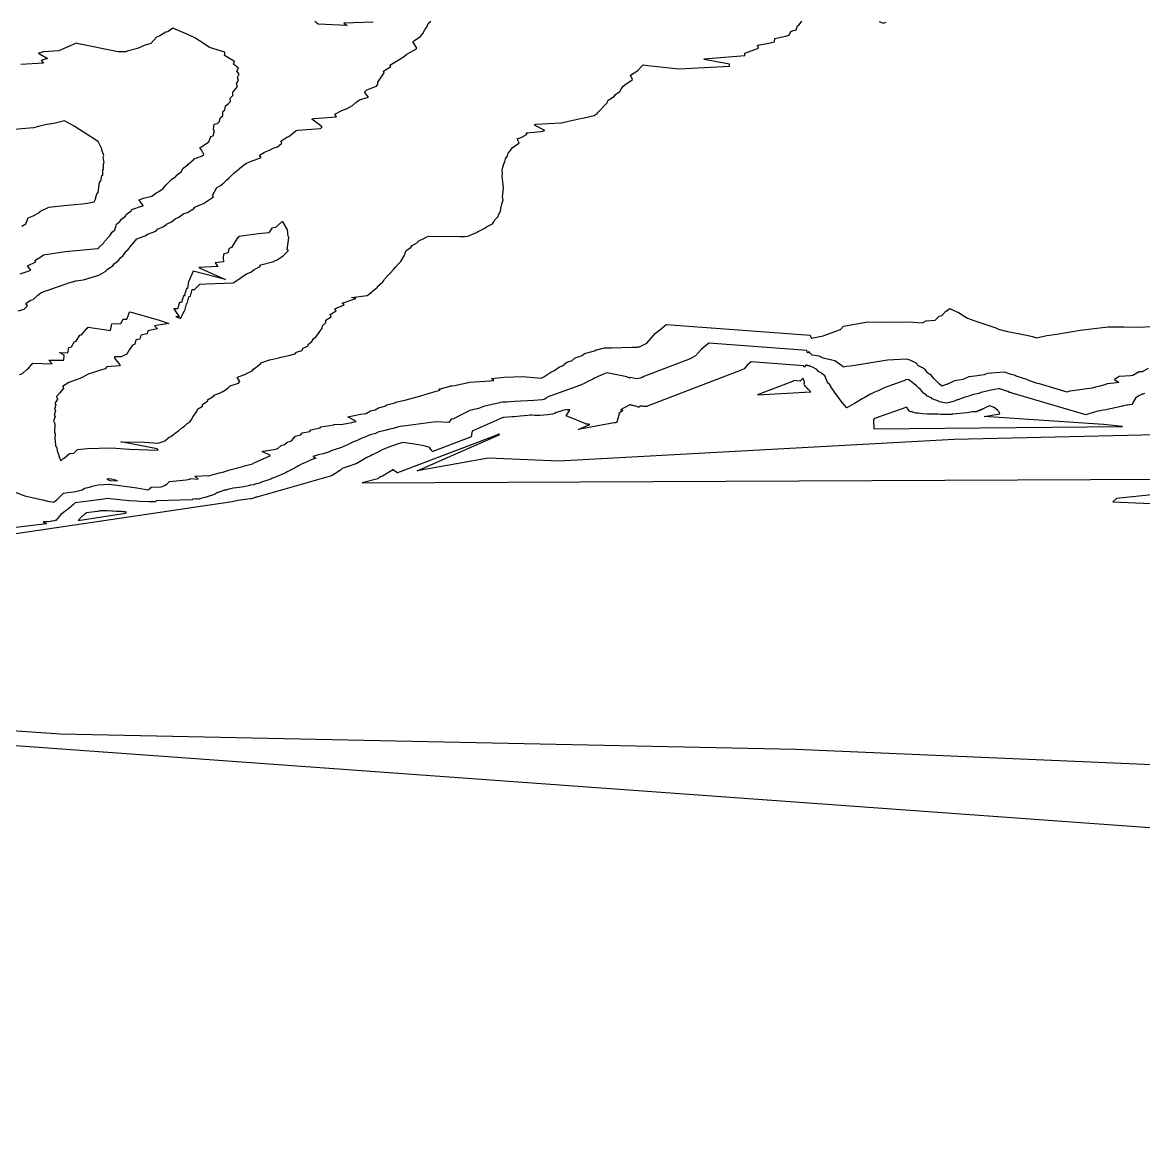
# Model space of a CAD drawing. Header units: metres. Extents: x 706349 to 713144, y 2649082 to 2655455.
# Drawn here: x 709469 to 709945.7, y 2651751.2 to 2652222.5 of the extents above; entities that cross this region are included whole.
import ezdxf

# ---------------------------------------------------------------- set-up
doc = ezdxf.new("R2010")
doc.units = ezdxf.units.M
for name, color, linetype in [('C-TINN-BNDY', 110, 'Continuous'), ('C-TOPO-MAJR', 9, 'Continuous'), ('C-TOPO-MINR', 8, 'Continuous')]:
    doc.layers.add(name, color=color, linetype=linetype)

msp = doc.modelspace()

# ---------------------------------------------------------------- linework, layer by layer
at = {"layer": 'C-TINN-BNDY', "color": 110, "linetype": 'Continuous', "lineweight": -3, "flags": 128}
msp.add_lwpolyline([(711728.46, 2651751.17), (708979.69, 2651949.91), (708929.32, 2651947.51), (708885.34, 2651947.43), (708874.67, 2651947.66), (708843.96, 2651948.59), (708750.59, 2651952.81), (708602.72, 2651984.46), (708602.72, 2651984.46), (708572.24, 2651992.37), (708416.46, 2652027.77), (708356.42, 2652045.45), (708246.65, 2652079.09), (708217.24, 2652087.73), (708207.61, 2652091.07), (708086.04, 2652137.92), (707999.16, 2652180.02), (707920.32, 2652215.72), (707870.46, 2652235.47), (707845.27, 2652247.2), (707845.05, 2652247.32), (707705.16, 2652328.1)], dxfattribs=at)
at = {"layer": 'C-TOPO-MAJR', "color": 9, "linetype": 'Continuous', "lineweight": -3, "elevation": -10, "flags": 128}
msp.add_lwpolyline([(709467.96, 2652115.57), (709470.96, 2652116.51), (709472.56, 2652117.14), (709471.19, 2652119.04), (709474.68, 2652120.67), (709474.3, 2652121.19), (709477.2, 2652123.11), (709477.38, 2652123.2), (709477.95, 2652123.62), (709487.19, 2652125.04), (709501.02, 2652126.31), (709501.4, 2652126.66), (709501.45, 2652126.73), (709503.53, 2652128.8), (709503.9, 2652129.25), (709505.39, 2652131.02), (709506.08, 2652131.79), (709507.2, 2652133.28), (709508.23, 2652134.34), (709509.01, 2652136.68), (709510.4, 2652137.86), (709511.05, 2652138.75), (709512.74, 2652140.15), (709513.16, 2652140.84), (709515.25, 2652142.43), (709515.47, 2652142.89), (709519.68, 2652144.38), (709520.28, 2652144.55), (709520.36, 2652144.61), (709519.85, 2652145.17), (709518.56, 2652146.91), (709518.62, 2652147.11), (709520.45, 2652147.71), (709524.01, 2652148.64), (709526.19, 2652150.14), (709527.05, 2652150.55), (709528.89, 2652151.89), (709530.05, 2652153.39), (709531.42, 2652154.66), (709532.55, 2652155.78), (709534.02, 2652156.76), (709534.82, 2652157.72), (709536.54, 2652158.97), (709537.29, 2652160.51), (709539.28, 2652161.87), (709539.65, 2652162.39), (709541.79, 2652164.08), (709541.95, 2652164.41), (709545.06, 2652165.61), (709545.93, 2652166.22), (709546.05, 2652166.32), (709545.09, 2652168.32), (709544.46, 2652169.16), (709544.49, 2652169.23), (709545.12, 2652169.59), (709547.85, 2652171.49), (709548.23, 2652171.77), (709549.09, 2652173.99), (709550.15, 2652174.32), (709550.61, 2652176.42), (709550.21, 2652177.01), (709550.56, 2652179.18), (709551.89, 2652179.54), (709552.69, 2652180.15), (709553.22, 2652182.03), (709554.22, 2652182.72), (709554.19, 2652184.57), (709555.1, 2652185.31), (709555.37, 2652187.02), (709556.44, 2652187.82), (709557.4, 2652188.81), (709557.37, 2652190.34), (709558.45, 2652191.38), (709558.42, 2652192.83), (709559.48, 2652193.94), (709560.45, 2652195.22), (709560.06, 2652196.49), (709560.87, 2652197.81), (709560.45, 2652199.08), (709561.09, 2652200.42), (709560.17, 2652201.8), (709560.89, 2652203.08), (709558.74, 2652204.79), (709559.17, 2652205.89), (709554.92, 2652208.42), (709554.98, 2652209.11), (709555.04, 2652209.79), (709548.53, 2652211.78), (709546.22, 2652213.37), (709542.28, 2652215.92), (709539.57, 2652217.17), (709532.97, 2652220.05), (709530.87, 2652218.48), (709529.89, 2652218.29), (709527.47, 2652216.8), (709525.93, 2652216.16), (709523.65, 2652213.55), (709520.77, 2652212.69), (709519.19, 2652211.93), (709517.98, 2652211.36), (709513.58, 2652210.22), (709513.1, 2652209.95), (709513.1, 2652209.95), (709509.7, 2652210.02), (709492.87, 2652213.39), (709491.77, 2652213.65), (709491.58, 2652213.57), (709488.34, 2652212.07), (709487.34, 2652211.73), (709484.42, 2652210.45), (709477.89, 2652209.94), (709475.88, 2652209.36), (709479.7, 2652207.15), (709476.94, 2652206.36), (709477.93, 2652205.23), (709468.3, 2652204.6)], dxfattribs=at)
at = {"layer": 'C-TOPO-MAJR', "color": 9, "linetype": 'Continuous', "lineweight": -3, "flags": 128}
msp.add_lwpolyline([(709946.1, 2652064.6), (709945.53, 2652064.45), (709945.07, 2652064.34), (709943.72, 2652063.72), (709942.28, 2652062.65), (709940.66, 2652060.01), (709939.86, 2652059.85), (709939.79, 2652059.81), (709939.68, 2652059.81), (709938.91, 2652059.74), (709938.44, 2652059.74), (709937.15, 2652059.4), (709936.88, 2652059.35), (709936.57, 2652059.28), (709934.26, 2652058.71), (709933.49, 2652058.57), (709932.36, 2652058.29), (709931.42, 2652058.12), (709930.31, 2652057.91), (709929.77, 2652057.78), (709928.5, 2652057.58), (709927.26, 2652057.33), (709927.07, 2652057.29), (709925.74, 2652057.04), (709924.7, 2652056.71), (709924.68, 2652056.71), (709924.4, 2652056.62), (709923.78, 2652056.43), (709922.9, 2652056.16), (709922.01, 2652055.87), (709921.13, 2652055.56), (709889.86, 2652064.78), (709889.64, 2652064.81), (709889.05, 2652065.05), (709888.84, 2652065.1), (709888.63, 2652065.16), (709887.94, 2652065.46), (709887.11, 2652065.8), (709886.95, 2652065.86), (709885.91, 2652066.22), (709884.53, 2652066.63), (709884.52, 2652066.63), (709884.36, 2652066.67), (709884.03, 2652066.62), (709883.98, 2652066.6), (709880.83, 2652066.02), (709878.43, 2652065.55), (709876.54, 2652065.16), (709875.6, 2652064.71), (709872.84, 2652064.07), (709871.38, 2652063.49), (709870.43, 2652063.25), (709869.68, 2652063.05), (709869.06, 2652062.88), (709868.52, 2652062.71), (709866.77, 2652062.04), (709866.4, 2652061.92), (709866.13, 2652061.79), (709865.89, 2652061.66), (709865.67, 2652061.54), (709863.65, 2652060.99), (709863.53, 2652060.94), (709861.69, 2652060.62), (709858.86, 2652061.1), (709858.72, 2652061.27), (709858.56, 2652061.46), (709855.82, 2652062.37), (709855.53, 2652062.77), (709853.72, 2652063.57), (709853.32, 2652064.15), (709852.08, 2652064.82), (709851.52, 2652065.57), (709850.82, 2652066.4), (709850.09, 2652066.98), (709849.17, 2652067.86), (709847.9, 2652068.94), (709847.61, 2652069.23), (709846.01, 2652070.41), (709845.97, 2652070.45), (709845.65, 2652070.66), (709844.48, 2652070.42), (709844.16, 2652070.16), (709838.52, 2652068.24), (709835.33, 2652067.07), (709833.13, 2652065.92), (709831, 2652065.03), (709829.64, 2652064.37), (709826.89, 2652062.8), (709826.06, 2652062.35), (709822.83, 2652060.48), (709822.51, 2652060.28), (709819.58, 2652058.54), (709817.72, 2652060.75), (709815.77, 2652063.15), (709815.79, 2652063.22), (709814.12, 2652065.37), (709814.16, 2652065.47), (709814.15, 2652065.59), (709812.76, 2652067.51), (709812.72, 2652067.65), (709812.67, 2652067.81), (709812.09, 2652068.59), (709811.78, 2652068.96), (709811.34, 2652069.44), (709810.16, 2652072.22), (709809.57, 2652072.66), (709808.72, 2652073.25), (709807.46, 2652074.06), (709806.78, 2652074.82), (709805.19, 2652075.66), (709803.8, 2652076.35), (709803.73, 2652076.37), (709803.49, 2652076.38), (709803.37, 2652076.36), (709803.3, 2652076.45), (709803.17, 2652076.42), (709803.04, 2652076.37), (709802.93, 2652076.47), (709802.82, 2652076.59), (709802.7, 2652076.72), (709802.56, 2652076.67), (709802.42, 2652076.62), (709802.29, 2652076.83), (709801.32, 2652075.89), (709801.18, 2652076.13), (709801.05, 2652076.44), (709778.83, 2652078.11), (709778.05, 2652077.43), (709777.17, 2652076.76), (709775.81, 2652075.23), (709774.6, 2652074.59), (709734.98, 2652059.48), (709734.71, 2652059.31), (709734.41, 2652059.18), (709734.08, 2652059.11), (709733.71, 2652059.1), (709733.27, 2652059.16), (709732.78, 2652059.28), (709731.73, 2652059.28), (709731.14, 2652058.79), (709730.73, 2652058.91), (709730.26, 2652059.08), (709729.76, 2652059.28), (709729.26, 2652059.42), (709728.99, 2652059.47), (709728.51, 2652059.58), (709728.29, 2652059.63), (709727.89, 2652059.74), (709727.75, 2652059.76), (709727.59, 2652059.8), (709727.39, 2652059.88), (709727.32, 2652059.89), (709723.3, 2652057.73), (709723.89, 2652057.6), (709724.24, 2652057.46), (709722.62, 2652056.11), (709722.89, 2652055.82), (709722.34, 2652055.24), (709722.5, 2652054.92), (709722.26, 2652054.57), (709722.28, 2652054.24), (709722.16, 2652053.99), (709722.01, 2652053.65), (709722.01, 2652053.47), (709721.93, 2652053.19), (709721.96, 2652053.04), (709721.99, 2652052.94), (709721.76, 2652052.7), (709721.77, 2652052.61), (709721.79, 2652052.54), (709721.52, 2652052.36), (709721.47, 2652052.3), (709721.06, 2652052.18), (709720.55, 2652052.13), (709705.31, 2652049.4), (709710.23, 2652051.55), (709709.47, 2652051.59), (709708.47, 2652051.68), (709708.49, 2652051.72), (709708.48, 2652051.75), (709700.13, 2652055.21), (709701.76, 2652057.78), (709700.38, 2652057.66), (709699.33, 2652057.52), (709698.56, 2652057.38), (709697.92, 2652057.22), (709695.56, 2652056.39), (709695.54, 2652056.37), (709695.52, 2652056.36), (709695.51, 2652056.34), (709695.49, 2652056.33), (709695.46, 2652056.33), (709695.37, 2652056.31), (709695.33, 2652056.3), (709695.28, 2652056.3), (709695.29, 2652056.26), (709695.31, 2652056.17), (709695.36, 2652056.13), (709694.35, 2652055.91), (709694.33, 2652055.91), (709692.4, 2652055.64), (709692.34, 2652055.66), (709690.64, 2652055.47), (709689.14, 2652055.36), (709688.95, 2652055.38), (709688.66, 2652055.37), (709687.28, 2652055.38), (709686.84, 2652055.37), (709685.59, 2652055.43), (709684.92, 2652055.4), (709683.9, 2652055.33), (709682.25, 2652055.17), (709680.68, 2652055.04), (709678.12, 2652054.81), (709677.18, 2652054.74), (709673.5, 2652054.4), (709673.43, 2652054.4), (709673.18, 2652054.34), (709672.93, 2652054.28), (709672.91, 2652054.26), (709660.21, 2652048.67), (709660.12, 2652047.97), (709659.98, 2652047.29), (709659.89, 2652046.66), (709659.52, 2652046.1), (709643.49, 2652040), (709643.39, 2652040.02), (709643.28, 2652040.07), (709643.18, 2652040.17), (709643.11, 2652040.31), (709642.98, 2652040.46), (709642.86, 2652040.64), (709642.69, 2652040.83), (709642.18, 2652041.57), (709641.75, 2652041.8), (709641.13, 2652042.05), (709640.28, 2652042.29), (709639.11, 2652042.55), (709637.25, 2652042.85), (709634.63, 2652043.27), (709630.76, 2652043.8), (709628.36, 2652043.09), (709628.08, 2652042.96), (709625.85, 2652042.2), (709624.05, 2652041.58), (709623.3, 2652041.22), (709621.92, 2652040.65), (709620.92, 2652040.16), (709619.83, 2652039.63), (709619, 2652039.14), (709617.66, 2652038.55), (709617.02, 2652038.13), (709615.45, 2652037.43), (709611.23, 2652034.88), (709609.84, 2652034.41), (709608.31, 2652033.92), (709606.64, 2652033.38), (709604.99, 2652032.72), (709604.38, 2652032.16), (709604.23, 2652032.13), (709603.76, 2652031.79), (709603.71, 2652031.77), (709603.64, 2652031.74), (709602.1, 2652030.65), (709601.77, 2652030.54), (709600.34, 2652029.6), (709568.64, 2652020.55), (709568.63, 2652020.53), (709568.61, 2652020.52), (709568.57, 2652020.52), (709568.53, 2652020.53), (709568.47, 2652020.55), (709568.39, 2652020.59), (709568.16, 2652020.51), (709568.16, 2652020.51), (709568.15, 2652020.5), (709568.14, 2652020.5), (709567.95, 2652020.44), (709567.38, 2652020.16), (709567.32, 2652020.15), (709567.26, 2652020.13), (709566.31, 2652019.93), (709566.21, 2652019.91), (709566.1, 2652019.88), (709566, 2652019.87), (709565.91, 2652019.85), (709560.6, 2652019.16), (709558.21, 2652018.59), (709435.42, 2652000.47)], dxfattribs=at)
msp.add_lwpolyline([(709496.29, 2652013.96), (709496.13, 2652013.78), (709495.59, 2652013.45), (709495.42, 2652013.28), (709495.23, 2652013.1), (709495.01, 2652012.92), (709494.77, 2652012.74), (709494.52, 2652012.55), (709494.23, 2652012.35), (709493.93, 2652012.13), (709492.63, 2652010.61), (709512.85, 2652013.8), (709513.23, 2652014.17), (709513.09, 2652014.25), (709512.46, 2652014.27), (709512.21, 2652014.34), (709511.67, 2652014.38), (709510.93, 2652014.45), (709510.3, 2652014.47), (709509.29, 2652014.52), (709508.8, 2652014.55), (709507.44, 2652014.64), (709507.03, 2652014.65), (709504.92, 2652014.75), (709504.77, 2652014.76), (709503.5, 2652014.8), (709503.45, 2652014.8), (709503.36, 2652014.8), (709503.25, 2652014.78), (709503.14, 2652014.78), (709502.97, 2652014.79), (709502.83, 2652014.81), (709502.39, 2652014.74), (709502.1, 2652014.67), (709501.88, 2652014.7), (709501.52, 2652014.61), (709501.3, 2652014.62), (709500.94, 2652014.55), (709496.29, 2652013.96)], close=True, dxfattribs=at)
at = {"layer": 'C-TOPO-MINR', "color": 8, "linetype": 'Continuous', "lineweight": -3, "flags": 128}
for points, elevation in [([(709467.21, 2652099.81), (709469.77, 2652100.48), (709471.2, 2652102), (709470.49, 2652102.92), (709472.38, 2652104.4), (709473.59, 2652104.68), (709475.56, 2652106.48), (709476.74, 2652107.47), (709478.76, 2652108.34), (709479.56, 2652108.49), (709483.41, 2652109.92), (709485.11, 2652110.52), (709488.24, 2652111.56), (709491.71, 2652112.56), (709494.97, 2652112.96), (709500.11, 2652114.58), (709501.52, 2652115), (709504.41, 2652116.75), (709504.74, 2652117.23), (709507.36, 2652118.94), (709508.08, 2652119.91), (709509.78, 2652121.17), (709510.77, 2652122.54), (709511.85, 2652123.42), (709513.14, 2652125.16), (709513.75, 2652125.71), (709515.39, 2652127.77), (709515.66, 2652128.04), (709517.6, 2652130.42), (709517.6, 2652130.42), (709517.61, 2652130.44), (709521.82, 2652132), (709522.21, 2652132.39), (709525.64, 2652133.77), (709526.42, 2652134.5), (709529.12, 2652135.66), (709530.3, 2652136.67), (709532.3, 2652137.65), (709533.95, 2652138.91), (709535.43, 2652139.67), (709537.68, 2652141.18), (709539.24, 2652141.61), (709542.13, 2652143.45), (709541.85, 2652143.77), (709545.2, 2652145.14), (709546.26, 2652145.67), (709546.38, 2652145.83), (709549.32, 2652147.69), (709550.25, 2652148.27), (709549.81, 2652148.94), (709551.7, 2652152.26), (709553.24, 2652153.14), (709554.58, 2652154.24), (709555.91, 2652155.49), (709556.78, 2652156.32), (709558.36, 2652157.8), (709558.91, 2652158.37), (709560.96, 2652160.04), (709561.22, 2652160.35), (709563.54, 2652162.18), (709563.62, 2652162.23), (709564.2, 2652162.68), (709566.65, 2652163.68), (709567.48, 2652163.9), (709570.44, 2652165.06), (709569.85, 2652166.02), (709571.85, 2652167.25), (709574.1, 2652168.11), (709575.61, 2652169.08), (709577.41, 2652169.61), (709579.32, 2652171.17), (709578.91, 2652172), (709581.41, 2652173.73), (709582.28, 2652174.03), (709585.19, 2652176.33), (709585.28, 2652176.41), (709585.35, 2652176.48), (709586.05, 2652176.68), (709595.78, 2652177.4), (709596.37, 2652178.03), (709592.02, 2652181.35), (709592.91, 2652181.6), (709602.55, 2652182.36), (709601.82, 2652183.54), (709604.79, 2652185.05), (709607.04, 2652185.92), (709609.29, 2652187.21), (709610.77, 2652188.46), (709612.33, 2652189.63), (709616.2, 2652190.7), (709614.43, 2652192.77), (709615.38, 2652193.88), (709619.54, 2652195.35), (709620.04, 2652196.17), (709620.14, 2652197.03), (709622.81, 2652201.06), (709622.56, 2652201.78), (709625.62, 2652203.75), (709625.18, 2652204.3), (709628.76, 2652206.39), (709631.41, 2652208.13), (709632.24, 2652208.87), (709632.31, 2652208.96), (709632.4, 2652209.05), (709636.59, 2652211.31), (709636.54, 2652211.84), (709635.05, 2652214.3), (709635.37, 2652214.64), (709638.26, 2652216.46), (709638.71, 2652217.11), (709639.3, 2652217.83), (709640.29, 2652219.58), (709640.97, 2652220.45), (709641.57, 2652222.04), (709642.63, 2652222.98)], -8), ([(709467.74, 2652072.79), (709469.01, 2652073.17), (709470.8, 2652074.94), (709471.36, 2652075.11), (709473.01, 2652077.14), (709473.09, 2652077.16), (709473.42, 2652077.58), (709481.69, 2652077.29), (709480.18, 2652078.82), (709486.53, 2652078.84), (709486.8, 2652080.92), (709484.71, 2652082.12), (709488.24, 2652081.92), (709488.72, 2652084.21), (709489.85, 2652084.46), (709491.09, 2652086.76), (709491.81, 2652086.99), (709493.35, 2652089.44), (709493.81, 2652089.6), (709494.16, 2652089.69), (709496.21, 2652092.21), (709496.3, 2652092.24), (709496.98, 2652092.93), (709506.42, 2652091.5), (709506.71, 2652092.88), (709506.98, 2652094.24), (709510.8, 2652094.47), (709511.78, 2652096.31), (709513.35, 2652096.27), (709514.27, 2652098.48), (709514.09, 2652098.61), (709514.74, 2652099.39), (709527.16, 2652095.86), (709531.27, 2652094.51), (709525.19, 2652093.44), (709526.38, 2652092.17), (709522.28, 2652091.37), (709522.02, 2652090.01), (709519.3, 2652089.5), (709518.94, 2652087.83), (709517.16, 2652087.47), (709516.77, 2652085.6), (709515.72, 2652085.29), (709514.56, 2652083.44), (709513.31, 2652081.39), (709512.88, 2652081.21), (709510.98, 2652080.22), (709508.12, 2652080.27), (709508.17, 2652079.74), (709510.45, 2652076.84), (709510.55, 2652076.57), (709510.53, 2652076.56), (709510.39, 2652076.46), (709504.86, 2652075.95), (709504.12, 2652075.21), (709501.36, 2652074.35), (709498.76, 2652073.47), (709496.97, 2652072.87), (709494.42, 2652071.42), (709493.44, 2652071.04), (709489.07, 2652069.5), (709489.01, 2652069.48), (709488.7, 2652069.29), (709485.98, 2652067.7), (709486.44, 2652067.28), (709486.65, 2652067.02), (709484.88, 2652065.01), (709483.51, 2652063.36), (709483.85, 2652062.21), (709482.78, 2652060.43), (709483.16, 2652059.79), (709482.67, 2652057.94), (709482.98, 2652057.32), (709482.54, 2652055.47), (709482.87, 2652054.86), (709482.22, 2652053.07), (709482.5, 2652052.46), (709482.8, 2652051.96), (709482.6, 2652047.97), (709482.9, 2652047.46), (709482.75, 2652045.42), (709482.94, 2652044.64), (709482.98, 2652042.53), (709483.24, 2652042.19), (709483.5, 2652041.92), (709483.89, 2652039.74), (709484.08, 2652039.55), (709484.8, 2652037.26), (709484.86, 2652037.19), (709485.26, 2652036.1), (709486.32, 2652037.08), (709486.72, 2652037.15), (709488.96, 2652039.1), (709490.81, 2652039.31), (709492.34, 2652040.92), (709496.63, 2652041.23), (709506.76, 2652041.5), (709514.46, 2652041.06), (709526.21, 2652040.54), (709526.6, 2652040.66), (709526.66, 2652040.71), (709526.31, 2652041.13), (709510.89, 2652044.18), (709520.76, 2652043.9), (709526.76, 2652043.6), (709529.28, 2652044.4), (709529.6, 2652044.54), (709531.44, 2652046.16), (709532.03, 2652046.41), (709532.67, 2652046.76), (709534.45, 2652048.26), (709535.31, 2652048.79), (709536.7, 2652050.12), (709537.83, 2652050.8), (709539.02, 2652051.93), (709540.32, 2652052.81), (709541.03, 2652053.79), (709541.43, 2652054.74), (709543.25, 2652057.11), (709543.49, 2652057.96), (709545.5, 2652059.28), (709545.59, 2652059.97), (709547.78, 2652061.49), (709547.68, 2652062.02), (709550.44, 2652063.64), (709550.33, 2652063.92), (709552.8, 2652064.79), (709554.23, 2652065.47), (709554.32, 2652065.58), (709556.6, 2652067.28), (709556.89, 2652067.55), (709557.25, 2652067.86), (709560.8, 2652069.11), (709561.4, 2652069.73), (709560.29, 2652071.43), (709561.11, 2652071.92), (709563.53, 2652072.79), (709564.89, 2652073.45), (709566.65, 2652074.3), (709567.27, 2652075.03), (709570.17, 2652077.32), (709570.54, 2652077.73), (709574.03, 2652078.94), (709574.03, 2652078.95), (709574.17, 2652078.99), (709578.05, 2652079.81), (709578.33, 2652080.05), (709582.24, 2652080.83), (709584.97, 2652081.54), (709585.47, 2652082.23), (709587.82, 2652083.01), (709588.4, 2652083.91), (709590.14, 2652084.79), (709590.79, 2652085.83), (709592.07, 2652086.78), (709592.74, 2652087.93), (709593.92, 2652088.86), (709594.87, 2652090.13), (709595.46, 2652091.09), (709596.46, 2652092.45), (709596.56, 2652093.46), (709597.92, 2652094.86), (709597.99, 2652095.84), (709600.19, 2652097.29), (709599.78, 2652098.23), (709602.45, 2652099.8), (709601.77, 2652100.66), (709605.77, 2652102.38), (709604.9, 2652103.06), (709610.77, 2652105.01), (709608.91, 2652105.46), (709615.54, 2652106.42), (709617.08, 2652107.52), (709617.12, 2652107.66), (709619.9, 2652109.84), (709620.02, 2652110.22), (709622.26, 2652112.14), (709622.59, 2652112.7), (709622.95, 2652113.32), (709624.67, 2652115.14), (709625.35, 2652115.9), (709626.82, 2652117.48), (709627.63, 2652118.38), (709628.73, 2652119.74), (709629.82, 2652120.76), (709631.23, 2652123.29), (709632.18, 2652125.54), (709634.12, 2652126.8), (709634.66, 2652127.6), (709637.03, 2652128.96), (709637.32, 2652129.46), (709640.25, 2652130.92), (709640.33, 2652131.08), (709641.69, 2652131.63), (709654.98, 2652131.5), (709656.88, 2652131.48), (709658.32, 2652131.64), (709661.99, 2652133.13), (709662.49, 2652133.4), (709665.65, 2652134.99), (709666.35, 2652135.54), (709668.84, 2652136.83), (709669.46, 2652137.64), (709669.82, 2652138.58), (709671.1, 2652139.88), (709671.48, 2652140.96), (709672.29, 2652142.17), (709672.35, 2652143.36), (709672.98, 2652145.79), (709673.38, 2652146.96), (709673.13, 2652148.25), (709673.3, 2652149.5), (709673.39, 2652150.71), (709673.57, 2652152), (709673.36, 2652153.26), (709673.27, 2652154.63), (709673.08, 2652155.82), (709672.9, 2652156.95), (709673.12, 2652158.34), (709672.96, 2652159.45), (709673.2, 2652160.9), (709673.55, 2652161.95), (709674.06, 2652163.36), (709674.44, 2652164.47), (709675.19, 2652165.74), (709675.58, 2652166.91), (709676.48, 2652168.03), (709677.19, 2652169.22), (709679.05, 2652170.49), (709680.17, 2652171.25), (709679.34, 2652172.93), (709681.08, 2652173.54), (709683.66, 2652174.96), (709683.24, 2652175.48), (709686.69, 2652175.88), (709690.21, 2652176.22), (709691.1, 2652176.58), (709687.03, 2652178.67), (709686.64, 2652179.13), (709687.1, 2652179.21), (709698.24, 2652179.85), (709701.23, 2652180.44), (709706.26, 2652181.62), (709707.78, 2652181.85), (709712.04, 2652182.98), (709713.42, 2652183.71), (709713.47, 2652183.86), (709713.5, 2652184.02), (709717.56, 2652188.3), (709717.76, 2652188.88), (709718.05, 2652189.47), (709720.62, 2652191.03), (709721.12, 2652191.89), (709723.01, 2652193.07), (709723.57, 2652194.16), (709724.41, 2652195.33), (709725.65, 2652196.32), (709727.63, 2652197.63), (709728.38, 2652198.21), (709727.56, 2652200.01), (709730.28, 2652201.73), (709730.62, 2652202.07), (709732.46, 2652204.03), (709732.51, 2652204.1), (709732.95, 2652204.48), (709734.89, 2652204.12), (709748.1, 2652202.69), (709769.59, 2652203.92), (709769.62, 2652204.73), (709758.79, 2652206.66), (709758.81, 2652207.07), (709776.13, 2652208.36), (709776.2, 2652209.4), (709781.93, 2652211.54), (709781.5, 2652212.81), (709785.65, 2652213.59), (709788.81, 2652214.19), (709788.96, 2652215.69), (709791.45, 2652216.23), (709793.48, 2652216.68), (709795.02, 2652217.07), (709795.68, 2652218.67), (709796.86, 2652219.07), (709797.91, 2652219.41), (709798.58, 2652221.07), (709799.31, 2652221.45), (709800.42, 2652223.05)], -6), ([(709618.05, 2652222.67), (709605.65, 2652222.23), (709607.06, 2652221.19), (709594.77, 2652221.72), (709593.28, 2652222.9)], -8), ([(709833.27, 2652222.83), (709834.94, 2652222.23), (709836.3, 2652222.63)], -6), ([(709468.7, 2652135.87), (709470.39, 2652136.9), (709471.41, 2652139.33), (709473.54, 2652140.3), (709476.3, 2652141.71), (709476.66, 2652142.2), (709479.94, 2652143.8), (709479.96, 2652143.84), (709480.26, 2652143.99), (709488.02, 2652144.73), (709494.52, 2652145.39), (709496.6, 2652145.65), (709499.49, 2652146.12), (709500.17, 2652147.55), (709500.11, 2652147.63), (709500.8, 2652149.95), (709501.18, 2652150.07), (709501.71, 2652154.67), (709502.01, 2652154.84), (709502.35, 2652155.05), (709502.74, 2652157.33), (709503.1, 2652157.58), (709503.13, 2652159.91), (709503.51, 2652160.15), (709503.39, 2652162.56), (709503.72, 2652162.8), (709503.25, 2652165.37), (709503.57, 2652165.83), (709502.62, 2652168.6), (709502.78, 2652168.73), (709501.13, 2652171.81), (709501.04, 2652171.88), (709501.01, 2652171.9), (709500.96, 2652171.94), (709495.7, 2652175.45), (709493.45, 2652176.86), (709491.02, 2652178.38), (709486.86, 2652180.71), (709482.38, 2652179.49), (709479.42, 2652179.1), (709475.88, 2652178.22), (709473.65, 2652177.67), (709465.54, 2652176.91)], -12), ([(709466.06, 2652022.65), (709469.86, 2652021.18), (709478.17, 2652019.33), (709479.71, 2652018.88), (709482.32, 2652018.43), (709482.46, 2652018.54), (709483.59, 2652019.49), (709484.57, 2652020.42), (709485.46, 2652021.31), (709485.57, 2652021.37), (709486.38, 2652022.33), (709490.61, 2652022.86), (709491.55, 2652023.03), (709492.72, 2652023.29), (709494.33, 2652023.64), (709495.4, 2652024.36), (709497.51, 2652024.8), (709498.66, 2652025.28), (709501.25, 2652025.82), (709506.01, 2652026.07), (709517.69, 2652024.54), (709522.3, 2652023.63), (709522.66, 2652023.84), (709523.08, 2652024.12), (709523.43, 2652024.45), (709523.78, 2652024.8), (709528, 2652024.92), (709528.87, 2652025.32), (709529.73, 2652025.68), (709530.4, 2652026.14), (709531.01, 2652026.64), (709531.56, 2652027.18), (709538.63, 2652028.01), (709539.95, 2652028.21), (709540.39, 2652028.56), (709543.77, 2652028.22), (709542.29, 2652029.45), (709548.23, 2652029.81), (709548.22, 2652029.68), (709549.2, 2652029.97), (709549.55, 2652030.05), (709552.71, 2652030.99), (709554.57, 2652031.42), (709557.12, 2652032.19), (709561.5, 2652033.28), (709562.71, 2652033.65), (709563.43, 2652033.91), (709566.79, 2652034.75), (709567.74, 2652035.34), (709567.82, 2652035.37), (709573.84, 2652038.06), (709574.4, 2652038.28), (709570.92, 2652039.98), (709571.34, 2652040.11), (709576.77, 2652041.06), (709577.77, 2652041.42), (709579.04, 2652042.54), (709580.46, 2652042.98), (709581.54, 2652044.02), (709583.38, 2652044.58), (709584.21, 2652045.54), (709584.94, 2652046.47), (709587.42, 2652047.07), (709587.97, 2652047.89), (709591.14, 2652048.57), (709591.55, 2652049.22), (709595.62, 2652050.01), (709595.89, 2652050.47), (709601.42, 2652051.35), (709601.55, 2652051.53), (709605.27, 2652051.56), (709608.99, 2652052.4), (709609.49, 2652052.53), (709610.92, 2652052.69), (709607.66, 2652054.65), (709607.33, 2652054.78), (709612.7, 2652055.95), (709615.1, 2652056.19), (709617.04, 2652057.24), (709618.96, 2652057.74), (709620.38, 2652058.58), (709623.02, 2652059.24), (709623.92, 2652059.88), (709627.28, 2652060.67), (709627.73, 2652061.04), (709632.16, 2652061.94), (709632.2, 2652061.94), (709638.32, 2652063.65), (709641.12, 2652064.51), (709644.9, 2652065.68), (709646.57, 2652066.03), (709646.04, 2652066.54), (709649.8, 2652067.5), (709651.09, 2652067.94), (709651.58, 2652067.98), (709652.69, 2652068.08), (709659.23, 2652069.55), (709665.7, 2652069.93), (709669.4, 2652070.21), (709668.37, 2652071.03), (709673.86, 2652071.59), (709681.73, 2652071.84), (709689.6, 2652071.15), (709690.91, 2652071.9), (709691.07, 2652071.98), (709693.66, 2652073.74), (709694.19, 2652073.97), (709694.93, 2652074.28), (709697.28, 2652076), (709698.62, 2652076.5), (709700.53, 2652077.99), (709702.68, 2652078.7), (709704.02, 2652079.89), (709707.01, 2652080.82), (709707.99, 2652081.65), (709712.24, 2652082.78), (709712.67, 2652083.17), (709716.47, 2652084.09), (709719.41, 2652084.04), (709728.05, 2652084.36), (709730.39, 2652084.43), (709730.74, 2652084.46), (709731.41, 2652084.51), (709734.44, 2652086.11), (709738.16, 2652090.3), (709740.6, 2652092.16), (709742.73, 2652094.02), (709803.92, 2652089.43), (709804.26, 2652088.57), (709804.5, 2652088.18), (709809.46, 2652089.16), (709814.77, 2652091.18), (709816.4, 2652091.7), (709816.86, 2652091.88), (709818.07, 2652093.26), (709828.41, 2652095.12), (709836.72, 2652095.04), (709845.88, 2652095.09), (709851.66, 2652094.77), (709853.19, 2652095.57), (709857.06, 2652095.92), (709858.73, 2652097.51), (709859.87, 2652097.82), (709861.77, 2652099.78), (709862.05, 2652099.9), (709863.12, 2652100.81), (709866.07, 2652099.51), (709866.95, 2652099.09), (709870.84, 2652096.77), (709873.95, 2652095.6), (709882.84, 2652092.62), (709884.04, 2652092.01), (709887.27, 2652091.21), (709896.6, 2652089.29), (709898.42, 2652088.97), (709900.22, 2652088.29), (709904.57, 2652089.31), (709908.83, 2652089.88), (709918.68, 2652091.58), (709930.7, 2652092.96), (709937.43, 2652092.99), (709942.75, 2652092.85), (709957.4, 2652093.38)], -4), ([(709947.68, 2652075.25), (709945.03, 2652073.94), (709944.36, 2652073.88), (709943.87, 2652073.84), (709941.14, 2652072.31), (709941.02, 2652072.29), (709940.14, 2652072.13), (709935.28, 2652071.95), (709934.51, 2652071.38), (709933.38, 2652070.62), (709935.15, 2652069.33), (709933.09, 2652069.05), (709930.2, 2652068.72), (709929.26, 2652068.42), (709927.1, 2652067.75), (709925.22, 2652067.3), (709923.77, 2652066.95), (709914.53, 2652065.73), (709914.22, 2652065.63), (709913.88, 2652065.53), (709913.54, 2652065.42), (709913.21, 2652065.3), (709901.38, 2652068.79), (709900.82, 2652068.89), (709900.59, 2652068.98), (709900, 2652069.13), (709899.39, 2652069.3), (709899.12, 2652069.41), (709898.79, 2652069.55), (709898.14, 2652069.79), (709897.73, 2652069.94), (709897.17, 2652070.1), (709896.58, 2652070.4), (709895.88, 2652070.58), (709895.31, 2652070.88), (709894.49, 2652071.1), (709893.94, 2652071.39), (709892.89, 2652071.65), (709891.46, 2652072.04), (709891.08, 2652072.31), (709889.33, 2652072.81), (709886.94, 2652073.56), (709886.88, 2652073.6), (709886.26, 2652073.78), (709884.64, 2652073.62), (709879.24, 2652073.12), (709877.91, 2652072.56), (709874.01, 2652072.03), (709871.37, 2652071.72), (709868.85, 2652070.58), (709867.24, 2652070.32), (709866.1, 2652070.16), (709865.24, 2652070.04), (709862.31, 2652068.58), (709862, 2652068.53), (709861.77, 2652068.48), (709861.58, 2652068.44), (709860.1, 2652067.73), (709858.98, 2652068.62), (709858.89, 2652068.71), (709858.77, 2652068.81), (709856.97, 2652070.63), (709856.6, 2652070.9), (709855.36, 2652072.49), (709854.73, 2652072.89), (709853.86, 2652073.46), (709852.93, 2652074.8), (709851.66, 2652075.52), (709849.76, 2652076.64), (709849.28, 2652077.43), (709846.49, 2652078.82), (709844.92, 2652079.29), (709836.85, 2652078.78), (709822.11, 2652076.46), (709819.44, 2652076.09), (709818.17, 2652075.83), (709817.9, 2652076.07), (709817.81, 2652076.1), (709814.47, 2652078.5), (709813.09, 2652078.83), (709809.49, 2652079.74), (709807.72, 2652080.57), (709804.78, 2652081.02), (709804.67, 2652081.15), (709804.65, 2652081.15), (709804.64, 2652081.14), (709804.37, 2652081.39), (709804.11, 2652081.65), (709803.85, 2652081.97), (709803.79, 2652081.94), (709803.73, 2652081.92), (709803.46, 2652082.36), (709802.99, 2652081.91), (709802.72, 2652082.35), (709802.48, 2652082.94), (709760.78, 2652086.07), (709759.33, 2652084.8), (709757.67, 2652083.53), (709755.12, 2652080.67), (709752.84, 2652079.47), (709733.15, 2652071.96), (709732.45, 2652071.52), (709731.69, 2652071.19), (709730.84, 2652070.99), (709729.89, 2652070.96), (709728.76, 2652071.13), (709727.5, 2652071.44), (709727.46, 2652071.44), (709727.13, 2652071.16), (709726.02, 2652071.78), (709724.57, 2652072.07), (709717.45, 2652073.49), (709715.35, 2652072.59), (709715.11, 2652072.42), (709712.2, 2652071.14), (709711.55, 2652070.76), (709709.14, 2652069.65), (709708.11, 2652069.11), (709706.31, 2652068.19), (709692.16, 2652063.16), (709691.85, 2652062.82), (709691.49, 2652062.54), (709691.12, 2652062.29), (709690.7, 2652062.11), (709690.18, 2652061.99), (709690.02, 2652061.95), (709689.98, 2652061.94), (709686.5, 2652061.7), (709678.21, 2652061.24), (709674.87, 2652061.04), (709673.08, 2652060.97), (709672.28, 2652060.85), (709672.1, 2652060.78), (709671.8, 2652060.67), (709665, 2652059.19), (709662.96, 2652058.36), (709659.27, 2652057.45), (709656.34, 2652056.06), (709652.25, 2652053.96), (709651.23, 2652053.7), (709650.23, 2652052.39), (709644.74, 2652052.63), (709631.94, 2652050.89), (709629.48, 2652050.61), (709626.56, 2652049.82), (709625.24, 2652049.52), (709622.58, 2652048.83), (709620.5, 2652048.31), (709619.05, 2652047.64), (709617.39, 2652047.2), (709616.08, 2652046.84), (709614.27, 2652045.95), (709613.29, 2652045.66), (709611.05, 2652044.58), (709610.45, 2652044.38), (709609.97, 2652044.21), (709607.42, 2652042.98), (709607.22, 2652042.9), (709604.68, 2652041.67), (709604.19, 2652041.52), (709604.17, 2652041.5), (709600.15, 2652040.25), (709599.93, 2652040.06), (709596.8, 2652038.95), (709595.29, 2652038.69), (709592.52, 2652037.81), (709593.76, 2652037.21), (709591.77, 2652036.42), (709589.28, 2652035.31), (709587.62, 2652034.64), (709586.36, 2652033.86), (709584.73, 2652032.97), (709583.53, 2652032.38), (709581.49, 2652031.38), (709580.88, 2652030.94), (709578.32, 2652029.84), (709574.98, 2652028.53), (709574.65, 2652028.3), (709570.27, 2652026.78), (709570.16, 2652026.71), (709567.57, 2652025.97), (709567.5, 2652025.88), (709565.62, 2652025.62), (709565.78, 2652025.51), (709563.13, 2652025), (709561.19, 2652024.71), (709559.96, 2652024.57), (709558.49, 2652024.38), (709557.66, 2652024.08), (709556.55, 2652023.93), (709555.58, 2652023.61), (709554.8, 2652023.49), (709553.7, 2652023.11), (709553.34, 2652023.01), (709552.23, 2652022.6), (709551.97, 2652022.53), (709550.64, 2652021.67), (709549.42, 2652021.27), (709549.26, 2652021.22), (709547.99, 2652020.83), (709546.63, 2652020.48), (709546.57, 2652020.46), (709546.53, 2652020.44), (709545.28, 2652020.12), (709544.22, 2652019.79), (709544.22, 2652019.79), (709544.06, 2652019.75), (709544.02, 2652019.76), (709543.95, 2652019.8), (709543.49, 2652019.72), (709543.4, 2652019.72), (709543.09, 2652019.72), (709543.05, 2652019.84), (709542.97, 2652019.84), (709542.91, 2652019.83), (709542.86, 2652019.82), (709541.47, 2652019.66), (709541.43, 2652019.62), (709541.38, 2652019.58), (709541.33, 2652019.55), (709541.27, 2652019.52), (709541.2, 2652019.49), (709525.99, 2652019.06), (709525.87, 2652018.93), (709525.75, 2652018.82), (709525.6, 2652018.72), (709525.44, 2652018.62), (709525.24, 2652018.56), (709525.01, 2652018.53), (709524.74, 2652018.53), (709524.43, 2652018.54), (709524.14, 2652018.55), (709523.42, 2652018.57), (709523.3, 2652018.59), (709522.9, 2652018.63), (709522.9, 2652018.63), (709522.89, 2652018.63), (709522.89, 2652018.63), (709522.77, 2652018.64), (709522.74, 2652018.64), (709518.74, 2652018.79), (709517.49, 2652018.89), (709514.49, 2652019.05), (709511.58, 2652019.32), (709505.01, 2652020), (709502.63, 2652019.56), (709491.34, 2652018.14), (709490.85, 2652017.57), (709490.52, 2652017.38), (709490, 2652016.85), (709489.41, 2652016.3), (709488.74, 2652015.73), (709487.99, 2652015.16), (709487.18, 2652014.58), (709486.29, 2652013.94), (709485.35, 2652013.27), (709483.13, 2652010.67), (709482.96, 2652010.75), (709482.86, 2652010.63), (709482.75, 2652010.54), (709482.67, 2652010.46), (709482.62, 2652010.45), (709481.16, 2652010.32), (709481.08, 2652010.28), (709479.9, 2652010.12), (709479.76, 2652010.07), (709479.62, 2652010.03), (709477.84, 2652010.04), (709479.15, 2652009.18), (709430.62, 2652003.39)], -2), ([(709987.91, 2652047.88), (709865.1, 2652045.07), (709697.01, 2652035.88), (709667.08, 2652037.19), (709663.06, 2652036.46), (709659.94, 2652035.94), (709636.79, 2652031.79), (709671.68, 2652047.03), (709671.66, 2652047.04), (709671.64, 2652047.04), (709671.81, 2652047.27), (709671.74, 2652047.45), (709671.51, 2652047.35), (709671.11, 2652047.21), (709671.05, 2652047.17), (709671.01, 2652047.15), (709670.98, 2652047.14), (709670.96, 2652047.12), (709670.94, 2652047.11), (709670.93, 2652047.1), (709670.92, 2652047.09), (709670.65, 2652046.98), (709670.65, 2652046.96), (709670.65, 2652046.95), (709670.64, 2652046.93), (709670.64, 2652046.92), (709628.5, 2652030.88), (709628.24, 2652030.92), (709628.19, 2652030.95), (709628.18, 2652030.99), (709628.16, 2652031.06), (709628.12, 2652031.14), (709628.1, 2652031.3), (709628.03, 2652031.4), (709627.86, 2652031.36), (709627.79, 2652031.5), (709627.6, 2652031.48), (709627.49, 2652031.59), (709627.36, 2652031.69), (709627.21, 2652031.75), (709627.02, 2652031.79), (709626.9, 2652031.93), (709626.75, 2652032.35), (709622.14, 2652029.56), (709621.89, 2652029.48), (709621.61, 2652029.39), (709621.31, 2652029.29), (709621.01, 2652029.17), (709620.05, 2652028.32), (709613.44, 2652026.71), (710015.9, 2652028.53), (709934.17, 2652019.97), (709932.64, 2652018.56), (710200.88, 2652006.95)], 2), ([(710990.73, 2651861.94), (709797.78, 2651913.25), (709485.11, 2651919.79), (709009.75, 2651952.5)], 2)]:
    msp.add_lwpolyline(points, dxfattribs=dict(at, elevation=elevation))
for points, elevation in [([(709539.8, 2652112.48), (709539.59, 2652112.43), (709539.18, 2652109.37), (709538.72, 2652109.39), (709537.86, 2652106.43), (709538.12, 2652106.28), (709537.42, 2652106.27), (709536.63, 2652103.41), (709535.72, 2652103.36), (709534.96, 2652100.65), (709533.37, 2652100.63), (709535.61, 2652097.3), (709534.18, 2652097.47), (709536.16, 2652096.51), (709536.45, 2652097.05), (709536.46, 2652097.08), (709537.93, 2652099.86), (709538.01, 2652099.96), (709538.81, 2652102.84), (709538.98, 2652102.92), (709539.77, 2652105.8), (709540.01, 2652105.88), (709540.39, 2652106.01), (709541.21, 2652108.84), (709542.11, 2652108.94), (709544.35, 2652111.14), (709547.05, 2652111.25), (709558.69, 2652111.72), (709558.85, 2652111.83), (709558.94, 2652111.85), (709562.03, 2652114.04), (709564.26, 2652115.62), (709566.13, 2652116.22), (709567.49, 2652117.43), (709569.79, 2652118.49), (709570.38, 2652119.39), (709575.82, 2652120.82), (709575.84, 2652121.01), (709577.27, 2652121.49), (709579.88, 2652123.21), (709582.14, 2652125.45), (709581.58, 2652125.83), (709582.29, 2652130.97), (709581.98, 2652131.56), (709581.65, 2652134.34), (709581.48, 2652134.56), (709579.67, 2652137.69), (709579.66, 2652137.7), (709579.53, 2652137.84), (709579.39, 2652137.74), (709579.33, 2652137.72), (709576.59, 2652135.27), (709574.98, 2652135), (709573.74, 2652132.97), (709569.4, 2652132.62), (709560.93, 2652131.43), (709560.59, 2652130.89), (709560.46, 2652130.83), (709558.99, 2652128.63), (709557.93, 2652126.72), (709556.86, 2652126.34), (709556.35, 2652124.55), (709554.46, 2652123.92), (709554.28, 2652122.37), (709554.51, 2652120.67), (709550.99, 2652120.21), (709552, 2652118.72), (709544.03, 2652118.19), (709545.46, 2652117.56), (709555.38, 2652113.15), (709541.64, 2652116.77), (709539.8, 2652112.48)], -6), ([(709796.88, 2652070.15), (709796.78, 2652070.07), (709796.67, 2652069.98), (709796.5, 2652069.8), (709796.35, 2652069.72), (709781.58, 2652064.08), (709804.23, 2652065.38), (709803.77, 2652065.79), (709803.37, 2652066.18), (709802.96, 2652066.58), (709802.61, 2652066.96), (709802.25, 2652067.34), (709801.95, 2652067.69), (709801.68, 2652068.01), (709801.44, 2652068.3), (709801.55, 2652068.68), (709801.37, 2652068.92), (709801.49, 2652069.29), (709801.45, 2652069.72), (709801.34, 2652069.88), (709801.23, 2652070.28), (709801.1, 2652070.74), (709800.9, 2652071.02), (709800.9, 2652071.03), (709800.89, 2652071.07), (709800.86, 2652071.04), (709800.84, 2652071.03), (709800.77, 2652070.98), (709800.73, 2652070.95), (709800.51, 2652070.7), (709799.65, 2652069.88), (709799.64, 2652069.91), (709799.62, 2652069.95), (709796.88, 2652070.15)], 2), ([(709831.25, 2652053.98), (709830.87, 2652053.47), (709830.98, 2652049.65), (709936.72, 2652050.64), (709928.64, 2652051.54), (709877.85, 2652054.92), (709884.6, 2652056.06), (709884.45, 2652056.49), (709884.08, 2652056.95), (709883.69, 2652057.46), (709883.07, 2652058.02), (709882.22, 2652058.66), (709880.36, 2652059.42), (709879.2, 2652059.03), (709878.3, 2652058.59), (709877.5, 2652058.18), (709876.74, 2652057.78), (709876.49, 2652057.71), (709875.73, 2652057.35), (709875.34, 2652057.28), (709874.61, 2652056.93), (709873.98, 2652056.88), (709872.97, 2652056.82), (709872.08, 2652056.67), (709870.67, 2652056.48), (709864.37, 2652055.82), (709864.35, 2652055.79), (709864.34, 2652055.78), (709860.26, 2652055.71), (709859.45, 2652055.75), (709858.23, 2652055.83), (709853.84, 2652055.91), (709851.63, 2652055.98), (709849.9, 2652056.27), (709848.87, 2652056.34), (709847.19, 2652056.83), (709846.78, 2652056.84), (709846.02, 2652057.22), (709845.97, 2652057.34), (709845.87, 2652057.38), (709845.6, 2652057.87), (709845.31, 2652058.36), (709845.03, 2652058.79), (709831.25, 2652053.98)], 2), ([(709509.46, 2652027.5), (709508.6, 2652027.79), (709506.21, 2652028.32), (709504.88, 2652028.23), (709506.15, 2652027.62), (709509.46, 2652027.5)], -4)]:
    msp.add_lwpolyline(points, close=True, dxfattribs=dict(at, elevation=elevation))

doc.saveas('drawing.dxf')
